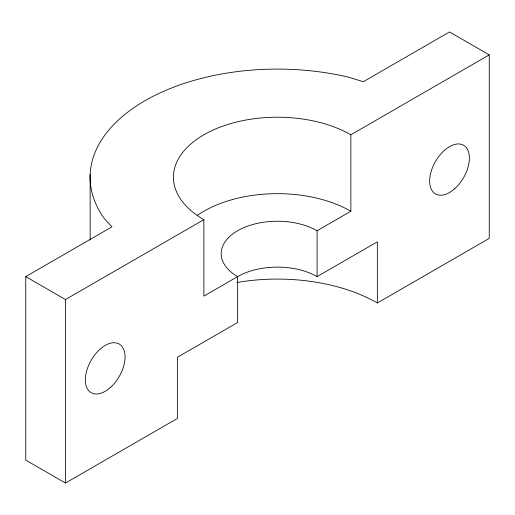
<?xml version="1.0" encoding="UTF-8"?>
<svg xmlns="http://www.w3.org/2000/svg" width="515" height="515" viewBox="0 0 515 515"><rect width="100%" height="100%" fill="white"/><g stroke="black" fill="none" stroke-linecap="round" stroke-linejoin="round"><path stroke-width="0.77" d="M489.25 54.886L350.863 134.788L350.863 211.24L317.092 230.739A56.187 32.439 0 0 0 237.634 230.739A56.187 32.439 0 0 0 237.634 276.613L237.634 322.487L177.379 357.275L177.379 418.444L65.476 483.051L25.75 460.114L25.75 276.613L111.98 226.832L104.493 218.817A187.28 108.124 0 0 1 144.934 100.76A187.28 108.124 0 0 1 349.408 77.411L363.294 81.737L449.524 31.949L489.25 54.886L489.25 238.387L377.347 302.994A141.4 81.634 0 0 0 236.816 282.51M25.75 276.613L65.476 299.55L203.869 219.654A103.94 60.01 0 0 1 203.869 134.788A103.94 60.01 0 0 1 350.863 134.788M203.869 219.654L203.869 296.112L237.634 276.613A56.187 32.439 0 0 1 317.092 276.613L377.347 241.825L377.347 302.994M317.092 230.739L317.092 276.613M90.151 174.34L90.151 240.042M65.476 299.55L65.476 483.051M197.213 215.47A103.94 60.01 0 0 1 350.863 211.24M454.661 188.76A28.093 16.216 -60 0 0 463.571 145.243A28.093 16.216 -60 0 0 430.334 174.714A28.093 16.216 -60 0 0 454.661 188.76M110.345 387.55A28.093 16.216 -60 0 0 119.255 344.033A28.093 16.216 -60 0 0 86.018 373.504A28.093 16.216 -60 0 0 110.345 387.55"/></g></svg>
